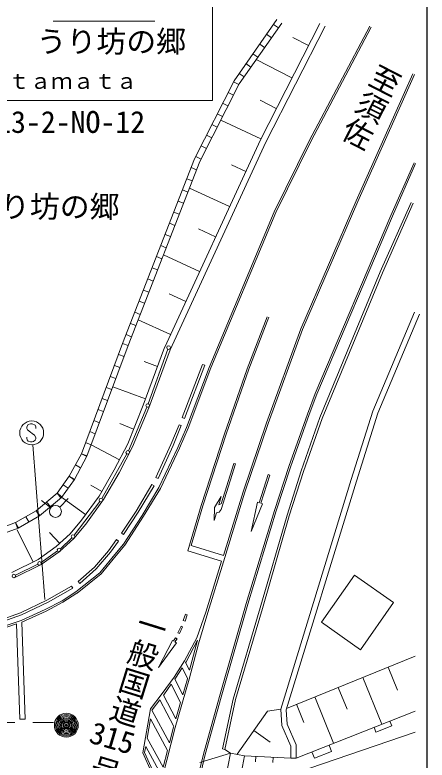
# Model space of a CAD drawing. Units: millimetres, scale not verified. Extents: x 40000 to 680000, y 20000 to 380000.
# Drawn here: x 544500 to 579000, y 284894 to 347297 of the extents above; entities that cross this region are included whole.
import ezdxf
from ezdxf.enums import TextEntityAlignment as Align

# ---------------------------------------------------------------- set-up
doc = ezdxf.new("R2010")
doc.units = ezdxf.units.MM
doc.header["$LTSCALE"] = 1000
doc.header["$PDMODE"] = 32
doc.header["$PDSIZE"] = 500
doc.linetypes.add('CHAIN', pattern=[18.5, 12, -1.5, 3.5, -1.5])
for name, color, linetype, lineweight in [('M-BGD', 7, 'Continuous', 13), ('M-BMK', 2, 'CHAIN', 13), ('M-BMK-SRVR', 3, 'Continuous', 13), ('M-STR-HTXT', 7, 'Continuous', 13), ('M-STR-STRC', 7, 'Continuous', 13), ('M-TTL-BAND', 7, 'Continuous', 25)]:
    doc.layers.add(name, color=color, linetype=linetype, lineweight=lineweight)
doc.layers.add('M-OTRS', color=6, linetype='Continuous')
doc.styles.add('@ＭＳ ゴシック', font='')
doc.styles.add('ＭＳ ゴシック', font='')
doc.styles.get('@ＭＳ ゴシック').set_extended_font_data('@MS Gothic')
doc.styles.get('ＭＳ ゴシック').set_extended_font_data('MS Gothic')

msp = doc.modelspace()

# ---------------------------------------------------------------- linework, layer by layer
at = {"layer": 'M-BGD'}
for p, q in [((562839, 341786), (566430, 346905)), ((563269, 341528), (566839, 346617)), ((565052, 336849), (570011, 346588)), ((565502, 336631), (570456, 346361)), ((566549, 346204), (566140, 346491)), ((569126, 336751), (574198, 346344)), ((569260, 336683), (574331, 346274)), ((565975, 345385), (565565, 345672)), ((567772, 345407), (569072, 344745)), ((565400, 344566), (564991, 344854)), ((564826, 343748), (564417, 344035)), ((564694, 343560), (567692, 342034)), ((564252, 342929), (563842, 343216)), ((563677, 342111), (563268, 342398)), ((573059, 331738), (577800, 342376)), ((573197, 331677), (577937, 342315)), ((559526, 335231), (562839, 341786)), ((559983, 335027), (563269, 341528)), ((563235, 341461), (562789, 341687)), ((562784, 340569), (562338, 340794)), ((565029, 340147), (566381, 339459)), ((562333, 339676), (561887, 339902)), ((561882, 338784), (561436, 339009)), ((561726, 338476), (565088, 336926)), ((561431, 337891), (560985, 338117)), ((560980, 336999), (560533, 337224)), ((557036, 319460), (565052, 336849)), ((557490, 319250), (565502, 336631)), ((566213, 330806), (569126, 336751)), ((566348, 330740), (569260, 336683)), ((560529, 336106), (560082, 336332)), ((553511, 319787), (559526, 335231)), ((560078, 335214), (559631, 335439)), ((553979, 319612), (559983, 335027)), ((559711, 334327), (559245, 334509)), ((562624, 334749), (563828, 334194)), ((575960, 330513), (577905, 334921)), ((576098, 330454), (578042, 334860)), ((559348, 333395), (558882, 333577)), ((558985, 332464), (558519, 332645)), ((559115, 332799), (562472, 331252)), ((558622, 331532), (558156, 331713)), ((568434, 321011), (573059, 331738)), ((568572, 320951), (573197, 331677)), ((575077, 325774), (577662, 331601)), ((575261, 325696), (577845, 331520)), ((558259, 330600), (557793, 330781)), ((560768, 317783), (566210, 330798)), ((560909, 317731), (566348, 330740)), ((569624, 315600), (575960, 330513)), ((569762, 315541), (576098, 330454)), ((557896, 329668), (557430, 329850)), ((557533, 328736), (557067, 328918)), ((559864, 329370), (561300, 328709)), ((557170, 327805), (556704, 327986)), ((556807, 326873), (556341, 327054)), ((556934, 327197), (559960, 325802)), ((556444, 325941), (555978, 326122)), ((570025, 313586), (575077, 325774)), ((556081, 325009), (555615, 325191)), ((570209, 313510), (575261, 325696)), ((555718, 324077), (555252, 324259)), ((557425, 323938), (558807, 323301)), ((555355, 323145), (554890, 323327)), ((554992, 322214), (554527, 322395)), ((565618, 322026), (563929, 317672)), ((574454, 314104), (577945, 322408)), ((574877, 313949), (578360, 322234)), ((554630, 321282), (554164, 321463)), ((554819, 321769), (557525, 320521)), ((565758, 321972), (564070, 317620)), ((565554, 313127), (568431, 321003)), ((565695, 313077), (568572, 320951)), ((554267, 320350), (553801, 320531)), ((550071, 310553), (553511, 319787)), ((550528, 310347), (553979, 319612)), ((553979, 319612), (553511, 319787)), ((557021, 319450), (555243, 314625)), ((557312, 319297), (555659, 314730)), ((557490, 319250), (555722, 314406)), ((553635, 318689), (553167, 318864)), ((555318, 318266), (556433, 317855)), ((553291, 317766), (552823, 317940)), ((560207, 318030), (558510, 313582)), ((558697, 313511), (560394, 317958)), ((558865, 312738), (560768, 317783)), ((559005, 312682), (560908, 317730)), ((560394, 317958), (560207, 318030)), ((563929, 317672), (562037, 312223)), ((552947, 316842), (552479, 317017)), ((564070, 317620), (562179, 312175)), ((552603, 315919), (552135, 316094)), ((552695, 316165), (555438, 315154)), ((552260, 314996), (551791, 315170)), ((569621, 315593), (568983, 313876)), ((569762, 315541), (569124, 313825)), ((555243, 314625), (553945, 311375)), ((551916, 314072), (551447, 314247)), ((555549, 314451), (554005, 310804)), ((555722, 314406), (554331, 311114)), ((572658, 308385), (574454, 314104)), ((573088, 308252), (574877, 313949)), ((551572, 313149), (551103, 313323)), ((558510, 313582), (558697, 313511)), ((568983, 313876), (567431, 309471)), ((569124, 313825), (567573, 309423)), ((570021, 313576), (568462, 309113)), ((570209, 313510), (568652, 309050)), ((553269, 313067), (554435, 312602)), ((557553, 311328), (558243, 312979)), ((557736, 311248), (558427, 312902)), ((558149, 311071), (558865, 312738)), ((558243, 312979), (558427, 312902)), ((558286, 311009), (559005, 312682)), ((563592, 307372), (565554, 313127)), ((563734, 307326), (565695, 313077)), ((551228, 312226), (550759, 312400)), ((562037, 312223), (560095, 306218)), ((562179, 312175), (560239, 306173)), ((550884, 311302), (550415, 311477)), ((550882, 311297), (553250, 310052)), ((553945, 311375), (552802, 309200)), ((554331, 311114), (553229, 308943)), ((556298, 308554), (557553, 311328)), ((556481, 308472), (557736, 311248)), ((556554, 307716), (558149, 311071)), ((556686, 307645), (558286, 311009)), ((549055, 308666), (550071, 310553)), ((549479, 308400), (550528, 310347)), ((550511, 310316), (550071, 310553)), ((550540, 310379), (550071, 310553)), ((553873, 310535), (551770, 306794)), ((550003, 309373), (549563, 309610)), ((562823, 309735), (561753, 306360)), ((562966, 309690), (561759, 305881)), ((562823, 309735), (562966, 309690)), ((552802, 309200), (551551, 307007)), ((553229, 308943), (551912, 306713)), ((567431, 309471), (566217, 305807)), ((567573, 309423), (566360, 305762)), ((568462, 309113), (567276, 305414)), ((568652, 309050), (567467, 305356)), ((548025, 307236), (549055, 308666)), ((548394, 306893), (549479, 308400)), ((549460, 308374), (549055, 308666)), ((549495, 308429), (549055, 308666)), ((556298, 308554), (556481, 308472)), ((565687, 308809), (564939, 306449)), ((565830, 308764), (565083, 306406)), ((565687, 308809), (565830, 308764)), ((566748, 289150), (572658, 308385)), ((548946, 307659), (548540, 307951)), ((550847, 307928), (551774, 307399)), ((554636, 305748), (555971, 307977)), ((554805, 305642), (556142, 307874)), ((555148, 305386), (556554, 307716)), ((555971, 307977), (556142, 307874)), ((567202, 289096), (573088, 308252)), ((546272, 305768), (548025, 307236)), ((548346, 306853), (548025, 307236)), ((548431, 306944), (548025, 307236)), ((555275, 305307), (556686, 307645)), ((561946, 301501), (563734, 307326)), ((561949, 302023), (563592, 307372)), ((546559, 305356), (548394, 306893)), ((547501, 306028), (546712, 306642)), ((547469, 306119), (547148, 306502)), ((548248, 306076), (548951, 306787)), ((548410, 306915), (550410, 305449)), ((551605, 306544), (549453, 303736)), ((551551, 307007), (550076, 304994)), ((551912, 306713), (550431, 304651)), ((561193, 306047), (561757, 306968)), ((561757, 306968), (561573, 306272)), ((564276, 304038), (564796, 306491)), ((564939, 306449), (564796, 306491)), ((565227, 306364), (565083, 306406)), ((560095, 306218), (558970, 302417)), ((560239, 306173), (559255, 302854)), ((561181, 304955), (561193, 306047)), ((561573, 306272), (561737, 306353)), ((561759, 305881), (561588, 305662)), ((566217, 305807), (563859, 297996)), ((564276, 304038), (565227, 306364)), ((544551, 304782), (546272, 305768)), ((544765, 304329), (546559, 305356)), ((545660, 304841), (545411, 305275)), ((546520, 305334), (546272, 305768)), ((546593, 305384), (546272, 305768)), ((553416, 303886), (554636, 305748)), ((553584, 303776), (554805, 305642)), ((553584, 302980), (555148, 305386)), ((553705, 302891), (555275, 305307)), ((561365, 305607), (561181, 304955)), ((561588, 305662), (561365, 305607)), ((566360, 305762), (564003, 297954)), ((567276, 305414), (565020, 297638)), ((567467, 305356), (565212, 297582)), ((541743, 303714), (544551, 304782)), ((544728, 304315), (544551, 304782)), ((544799, 304348), (544551, 304782)), ((550076, 304994), (549115, 303828)), ((550431, 304651), (549440, 303442)), ((541886, 303234), (544765, 304329)), ((544701, 304164), (546021, 301465)), ((547399, 303964), (548254, 303035)), ((549115, 303828), (547966, 302770)), ((549440, 303442), (548206, 302326)), ((549254, 303512), (548307, 302593)), ((552343, 302431), (553013, 303353)), ((553013, 303353), (553175, 303236)), ((553416, 303886), (553584, 303776)), ((547966, 302770), (546456, 301678)), ((552500, 302307), (553175, 303236)), ((552872, 302122), (553584, 302980)), ((552988, 302026), (553705, 302891)), ((561950, 302023), (559261, 302853)), ((548076, 302404), (546684, 301446)), ((548206, 302326), (546711, 301283)), ((551148, 301040), (552343, 302431)), ((551291, 300900), (552500, 302307)), ((551608, 300586), (552872, 302122)), ((561802, 301545), (558970, 302419)), ((546456, 301678), (544256, 300602)), ((551714, 300479), (552988, 302026)), ((560493, 297295), (561802, 301545)), ((560636, 297248), (561946, 301501)), ((546711, 301283), (544447, 300155)), ((546426, 301295), (544543, 300372)), ((549790, 299843), (551148, 301040)), ((549922, 299693), (551291, 300900)), ((549607, 298987), (551608, 300586)), ((549700, 298870), (551714, 300479)), ((572923, 300376), (570155, 296432)), ((572923, 300376), (576197, 298078)), ((549790, 299843), (549922, 299693)), ((549248, 299461), (547185, 298283)), ((549347, 299287), (547278, 298106)), ((549607, 298987), (548445, 298244)), ((549347, 299287), (549248, 299461)), ((549688, 298861), (548521, 298114)), ((547185, 298283), (544969, 297234)), ((547278, 298106), (545045, 297049)), ((548445, 298244), (547037, 297496)), ((548521, 298114), (547103, 297361)), ((563859, 297996), (561627, 290208)), ((564003, 297954), (561772, 290167)), ((576197, 298078), (573429, 294134)), ((544969, 297234), (542701, 296430)), ((545045, 297049), (542768, 296241)), ((547037, 297496), (545033, 296595)), ((547103, 297361), (545088, 296455)), ((558596, 296570), (558776, 297116)), ((558918, 297069), (558738, 296523)), ((558776, 297116), (558918, 297069)), ((559726, 295142), (560493, 297295)), ((560636, 297248), (559856, 294616)), ((565020, 297638), (562780, 290008)), ((565212, 297582), (562974, 289958)), ((545033, 296595), (541813, 295498)), ((545080, 296452), (545370, 288333)), ((558738, 296523), (558596, 296570)), ((573429, 294134), (570155, 296432)), ((544635, 296301), (541862, 295356)), ((544635, 296301), (544921, 288317)), ((558139, 295553), (558404, 296110)), ((558540, 296046), (558274, 295489)), ((558404, 296110), (558540, 296046)), ((558274, 295489), (558139, 295553)), ((556524, 292640), (557688, 294900)), ((558013, 294710), (556524, 292640)), ((557688, 294900), (557762, 294870)), ((557945, 295131), (557762, 294870)), ((558068, 295045), (557884, 294784)), ((557884, 294784), (558013, 294710)), ((557945, 295131), (558068, 295045)), ((558698, 293206), (559726, 295142)), ((558827, 293130), (559784, 294932)), ((559856, 294616), (559082, 291668)), ((559784, 294932), (559123, 292416)), ((567242, 289226), (577997, 293583)), ((557820, 291837), (558698, 293206)), ((558788, 293068), (558827, 293130)), ((559123, 292416), (558788, 293068)), ((557945, 291753), (558507, 292630)), ((558952, 291765), (558507, 292630)), ((576517, 290762), (575744, 292670)), ((556837, 290457), (557820, 291837)), ((557886, 291671), (557945, 291753)), ((558551, 290352), (557886, 291671)), ((559082, 291668), (557925, 287612)), ((558937, 291707), (558551, 290352)), ((558952, 291765), (558937, 291707)), ((575218, 287901), (573633, 291815)), ((556957, 290368), (557591, 291257)), ((558369, 289714), (557591, 291257)), ((572303, 289162), (571568, 290978)), ((555838, 289174), (556837, 290457)), ((556928, 290331), (556957, 290368)), ((556928, 290331), (557975, 288336)), ((561627, 290208), (560293, 285390)), ((571178, 286307), (569608, 290185)), ((555979, 289111), (556625, 289941)), ((556625, 289941), (557796, 287709)), ((558369, 289714), (557975, 288336)), ((561772, 290167), (560438, 285352)), ((562780, 290008), (561875, 285824)), ((562974, 289958), (562070, 285781)), ((568697, 288042), (568080, 289566)), ((555202, 285502), (555838, 289174)), ((555972, 289071), (555979, 289111)), ((557438, 286331), (555972, 289071)), ((563101, 285379), (565636, 288977)), ((565636, 288977), (566748, 289150)), ((566832, 287804), (566748, 289150)), ((567276, 287912), (567202, 289096)), ((568042, 285068), (577993, 288996)), ((545370, 288333), (544921, 288317)), ((555568, 286734), (555847, 288350)), ((557272, 285689), (555847, 288350)), ((557796, 287709), (557780, 287651)), ((567592, 286070), (566832, 287804)), ((568042, 286164), (567276, 287912)), ((574721, 287225), (576049, 287759)), ((576049, 287759), (575889, 288166)), ((557925, 287612), (556878, 283573)), ((557780, 287651), (557438, 286331)), ((563138, 282171), (578003, 287234)), ((565878, 286397), (564501, 287367)), ((574721, 287225), (574557, 287640)), ((556911, 284297), (555568, 286734)), ((555358, 285522), (555445, 286024)), ((556745, 283665), (555445, 286024)), ((561875, 285824), (562070, 285781)), ((567592, 285068), (567592, 286070)), ((568042, 285068), (568042, 286164)), ((571006, 285622), (570795, 286155)), ((555912, 283931), (555202, 285502)), ((556052, 283987), (555358, 285522)), ((557272, 285689), (556911, 284297)), ((560293, 285390), (559239, 281192)), ((560438, 285352), (559385, 281159)), ((559967, 284688), (562532, 285461)), ((562532, 285461), (560300, 273517)), ((563716, 285264), (561483, 273315)), ((562537, 285485), (562070, 285781)), ((562537, 285485), (563716, 285264)), ((563716, 285264), (567592, 285068)), ((564636, 284748), (564660, 285216)), ((569568, 285056), (569358, 285588)), ((569568, 285056), (571006, 285622)), ((566081, 284688), (566104, 285144)), ((567592, 285068), (568042, 285068))]:
    msp.add_line(p, q, dxfattribs=at)
for centre, radius in [((557363, 319438), 150), ((555608, 314589), 150), ((553947, 310665), 150), ((551696, 306663), 150), ((547896, 305721), 500), ((549361, 303617), 150), ((548200, 302489), 150), ((546561, 301361), 150), ((544408, 300306), 150)]:
    msp.add_circle(centre, radius, dxfattribs=at)
at = {"layer": 'M-BMK'}
msp.add_line((453491, 287947), (547724, 288044), dxfattribs=at)
at = {"layer": 'M-BMK-SRVR'}
for radius in [1000, 900, 800, 700, 600, 500, 400, 300, 200, 100]:
    msp.add_circle((548803, 287813), radius, dxfattribs=at)
at = {"layer": 'M-OTRS'}
msp.add_point((548807, 287816), dxfattribs=at)
at = {"layer": 'M-STR-STRC'}
for p, q in [((561038, 351130), (561038, 340130)), ((547698, 346775), (556204, 346775)), ((536038, 340130), (561038, 340130)), ((545621, 312990), (545497, 312806)), ((545497, 312806), (545500, 312674)), ((545500, 312674), (545563, 312545)), ((545813, 313056), (545621, 312990)), ((545934, 313053), (545813, 313056)), ((546184, 312935), (545934, 313053)), ((546247, 312803), (546184, 312935)), ((546247, 312674), (546247, 312803)), ((545563, 312545), (545818, 312363)), ((545818, 312363), (545947, 312232)), ((545947, 312232), (546126, 312116)), ((546126, 312116), (546253, 311916)), ((545500, 311826), (545497, 311947)), ((545539, 311723), (545500, 311826)), ((545623, 311613), (545539, 311723)), ((545810, 311552), (545623, 311613)), ((545945, 311552), (545810, 311552)), ((546045, 311581), (545945, 311552)), ((546187, 311673), (546045, 311581)), ((546247, 311805), (546187, 311673)), ((546253, 311916), (546247, 311805)), ((546996, 298352), (546009, 311299))]:
    msp.add_line(p, q, dxfattribs=at)
msp.add_circle((545904, 312293), 1000, dxfattribs=at)
at = {"layer": 'M-TTL-BAND'}
msp.add_line((579000, 20000), (579000, 370000), dxfattribs=at)

# ---------------------------------------------------------------- texts
at = {"layer": 'M-STR-HTXT', "style": '@ＭＳ ゴシック'}
for s, rotation, p in [('至須佐', 242.806, (571319, 336935)), ('一般国道', 252.734, (551962, 288215)), ('号', 253.057, (550302, 283246))]:
    msp.add_text(s, height=1833, rotation=rotation, dxfattribs=at).set_placement(p, align=Align.BOTTOM_RIGHT)
at = {"layer": 'M-STR-HTXT', "style": 'ＭＳ ゴシック'}
msp.add_text('うり坊の郷', height=1833, dxfattribs=at).set_placement((540753, 329779), align=Align.BOTTOM_LEFT)
msp.add_text('315', height=1833, rotation=343.639, dxfattribs=at).set_placement((550447, 285864), align=Align.BOTTOM_LEFT)
at = {"layer": 'M-STR-STRC', "style": 'ＭＳ ゴシック'}
for s, height, p in [('うり坊の郷', 1833, (546319, 343605)), ('ｋａｔａｍａｔａ', 1320, (540325, 340709)), ('13-2-NO-12', 1833, (542928, 336865))]:
    msp.add_text(s, height=height, dxfattribs=at).set_placement(p, align=Align.BOTTOM_LEFT)

doc.saveas('drawing.dxf')
